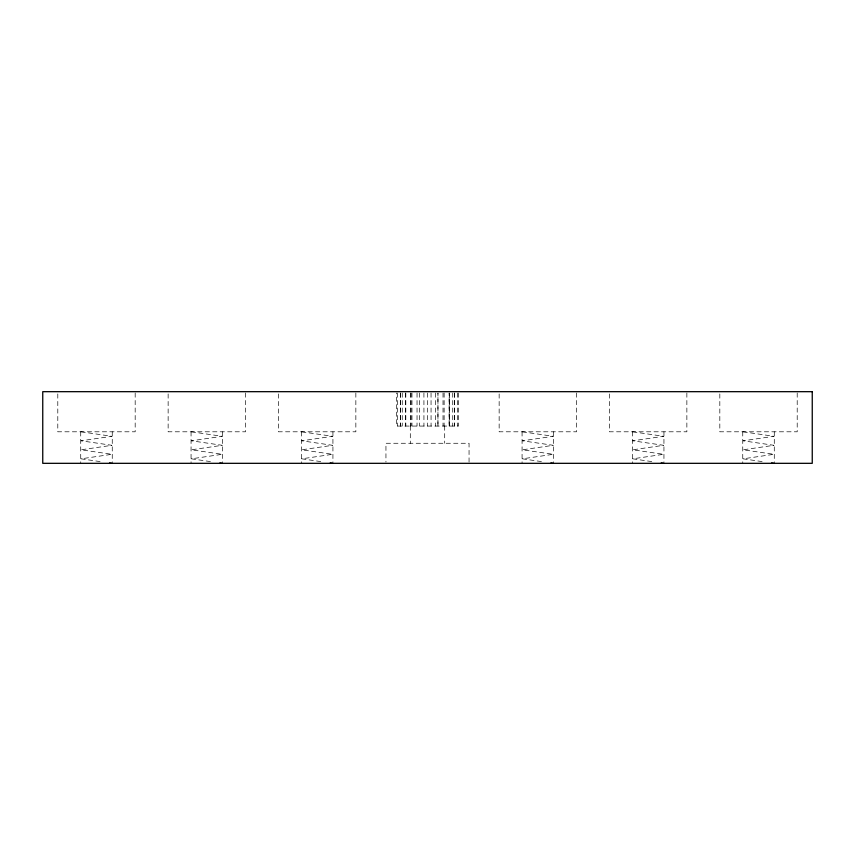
<?xml version="1.0" encoding="UTF-8"?>
<svg xmlns="http://www.w3.org/2000/svg" width="855" height="855" viewBox="0 0 855 855"><rect width="100%" height="100%" fill="white"/><g stroke="black" fill="none" stroke-linecap="round" stroke-linejoin="round"><path stroke-width="0.64" stroke-dasharray="4.28 3.21" d="M743.07 431.796L773.957 436.307L743.07 440.806L773.957 445.305L743.07 449.805L773.957 454.315L743.07 458.814L763.291 461.764M632.732 431.796L663.619 436.307L632.732 440.806L663.619 445.305L632.732 449.805L663.619 454.315L632.732 458.814L652.953 461.764M522.394 431.796L553.281 436.307L522.394 440.806L553.281 445.305L522.394 449.805L553.281 454.315L522.394 458.814L542.615 461.764M301.719 431.796L332.606 436.307L301.719 440.806L332.606 445.305L301.719 449.805L332.606 454.315L301.719 458.814L321.94 461.764M191.381 431.796L222.268 436.307L191.381 440.806L222.268 445.305L191.381 449.805L222.268 454.315L191.381 458.814L211.602 461.764M81.043 431.796L111.93 436.307L81.043 440.806L111.93 445.305L81.043 449.805L111.93 454.315L81.043 458.814L101.264 461.764M797.202 392.969L797.202 431.796L719.825 431.796L719.825 392.969M774.277 431.796L774.277 463.325M742.749 431.796L742.749 463.325M686.864 392.969L686.864 431.796L609.487 431.796L609.487 392.969M663.94 431.796L663.94 463.325M632.411 431.796L632.411 463.325M576.527 392.969L576.527 431.796L499.149 431.796L499.149 392.969M553.602 431.796L553.602 463.325M522.074 431.796L522.074 463.325M469.053 462.074L469.053 443.264L385.947 443.264L385.947 462.074M458.537 393.001L458.537 426.068L396.453 426.068L396.453 393.001M457.478 393.001L457.478 426.068M454.582 393.001L454.582 426.068M454.379 393.001L454.379 426.068M452.733 393.001L452.733 426.068M449.441 393.001L449.441 426.068M444.696 426.068L444.696 443.264M444.13 393.001L444.119 426.068M443.018 393.001L443.018 426.068M435.526 393.001L435.526 426.068M431.048 393.001L431.07 426.068M427.5 393.001L427.5 426.068M423.92 393.001L423.941 426.068M419.463 393.001L419.463 426.068M417.048 393.001L417.037 426.068M411.971 393.001L411.971 426.068M410.87 393.001L410.87 426.068M410.86 393.001L410.86 426.068M410.304 426.068L410.304 443.264M405.815 393.001L405.826 426.068M405.548 393.001L405.548 426.068M402.256 393.001L402.256 426.068M400.61 393.001L400.61 426.068M400.418 393.001L400.407 426.068M397.511 393.001L397.511 426.068M355.851 392.969L355.851 431.796L278.474 431.796L278.474 392.969M332.926 431.796L332.926 463.325M301.398 431.796L301.398 463.325M245.513 392.969L245.513 431.796L168.136 431.796L168.136 392.969M222.589 431.796L222.589 463.325M191.06 431.796L191.06 463.325M135.176 392.969L135.176 431.796L57.798 431.796L57.798 392.969M112.251 431.796L112.251 463.325M80.723 431.796L80.723 463.325M449.174 426.068L449.174 393.001L449.164 426.068M437.952 426.068L437.952 393.001L437.942 426.068"/><path stroke-width="1.28" d="M771.552 462.961L773.957 463.314M661.214 462.961L663.619 463.314M550.877 462.961L553.281 463.314M330.201 462.961L332.606 463.314M219.863 462.961L222.268 463.314M109.526 462.961L111.93 463.314M812.25 391.676L42.75 391.676L42.75 463.325L812.25 463.325L812.25 391.676"/></g></svg>
